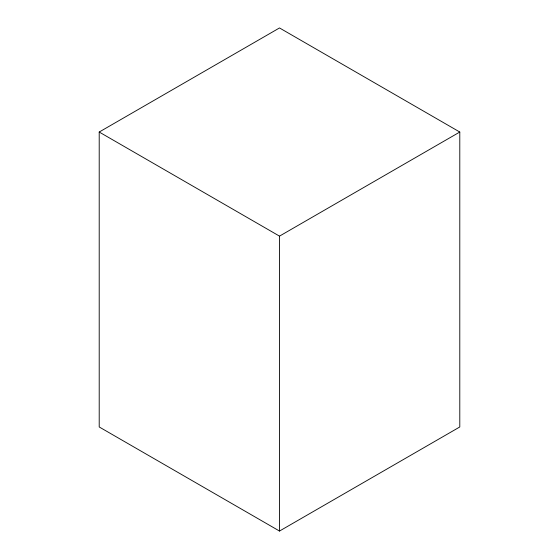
<?xml version="1.0" encoding="UTF-8"?>
<svg xmlns="http://www.w3.org/2000/svg" width="559" height="559" viewBox="0 0 559 559"><rect width="100%" height="100%" fill="white"/><g stroke="black" fill="none" stroke-linecap="round" stroke-linejoin="round"><path stroke-width="0.84" d="M99.209 132.036L279.5 27.95L459.791 132.036L459.791 426.964L279.5 531.05L99.209 426.964L99.209 132.036L279.5 236.129L459.791 132.036M279.5 236.129L279.5 531.05"/></g></svg>
